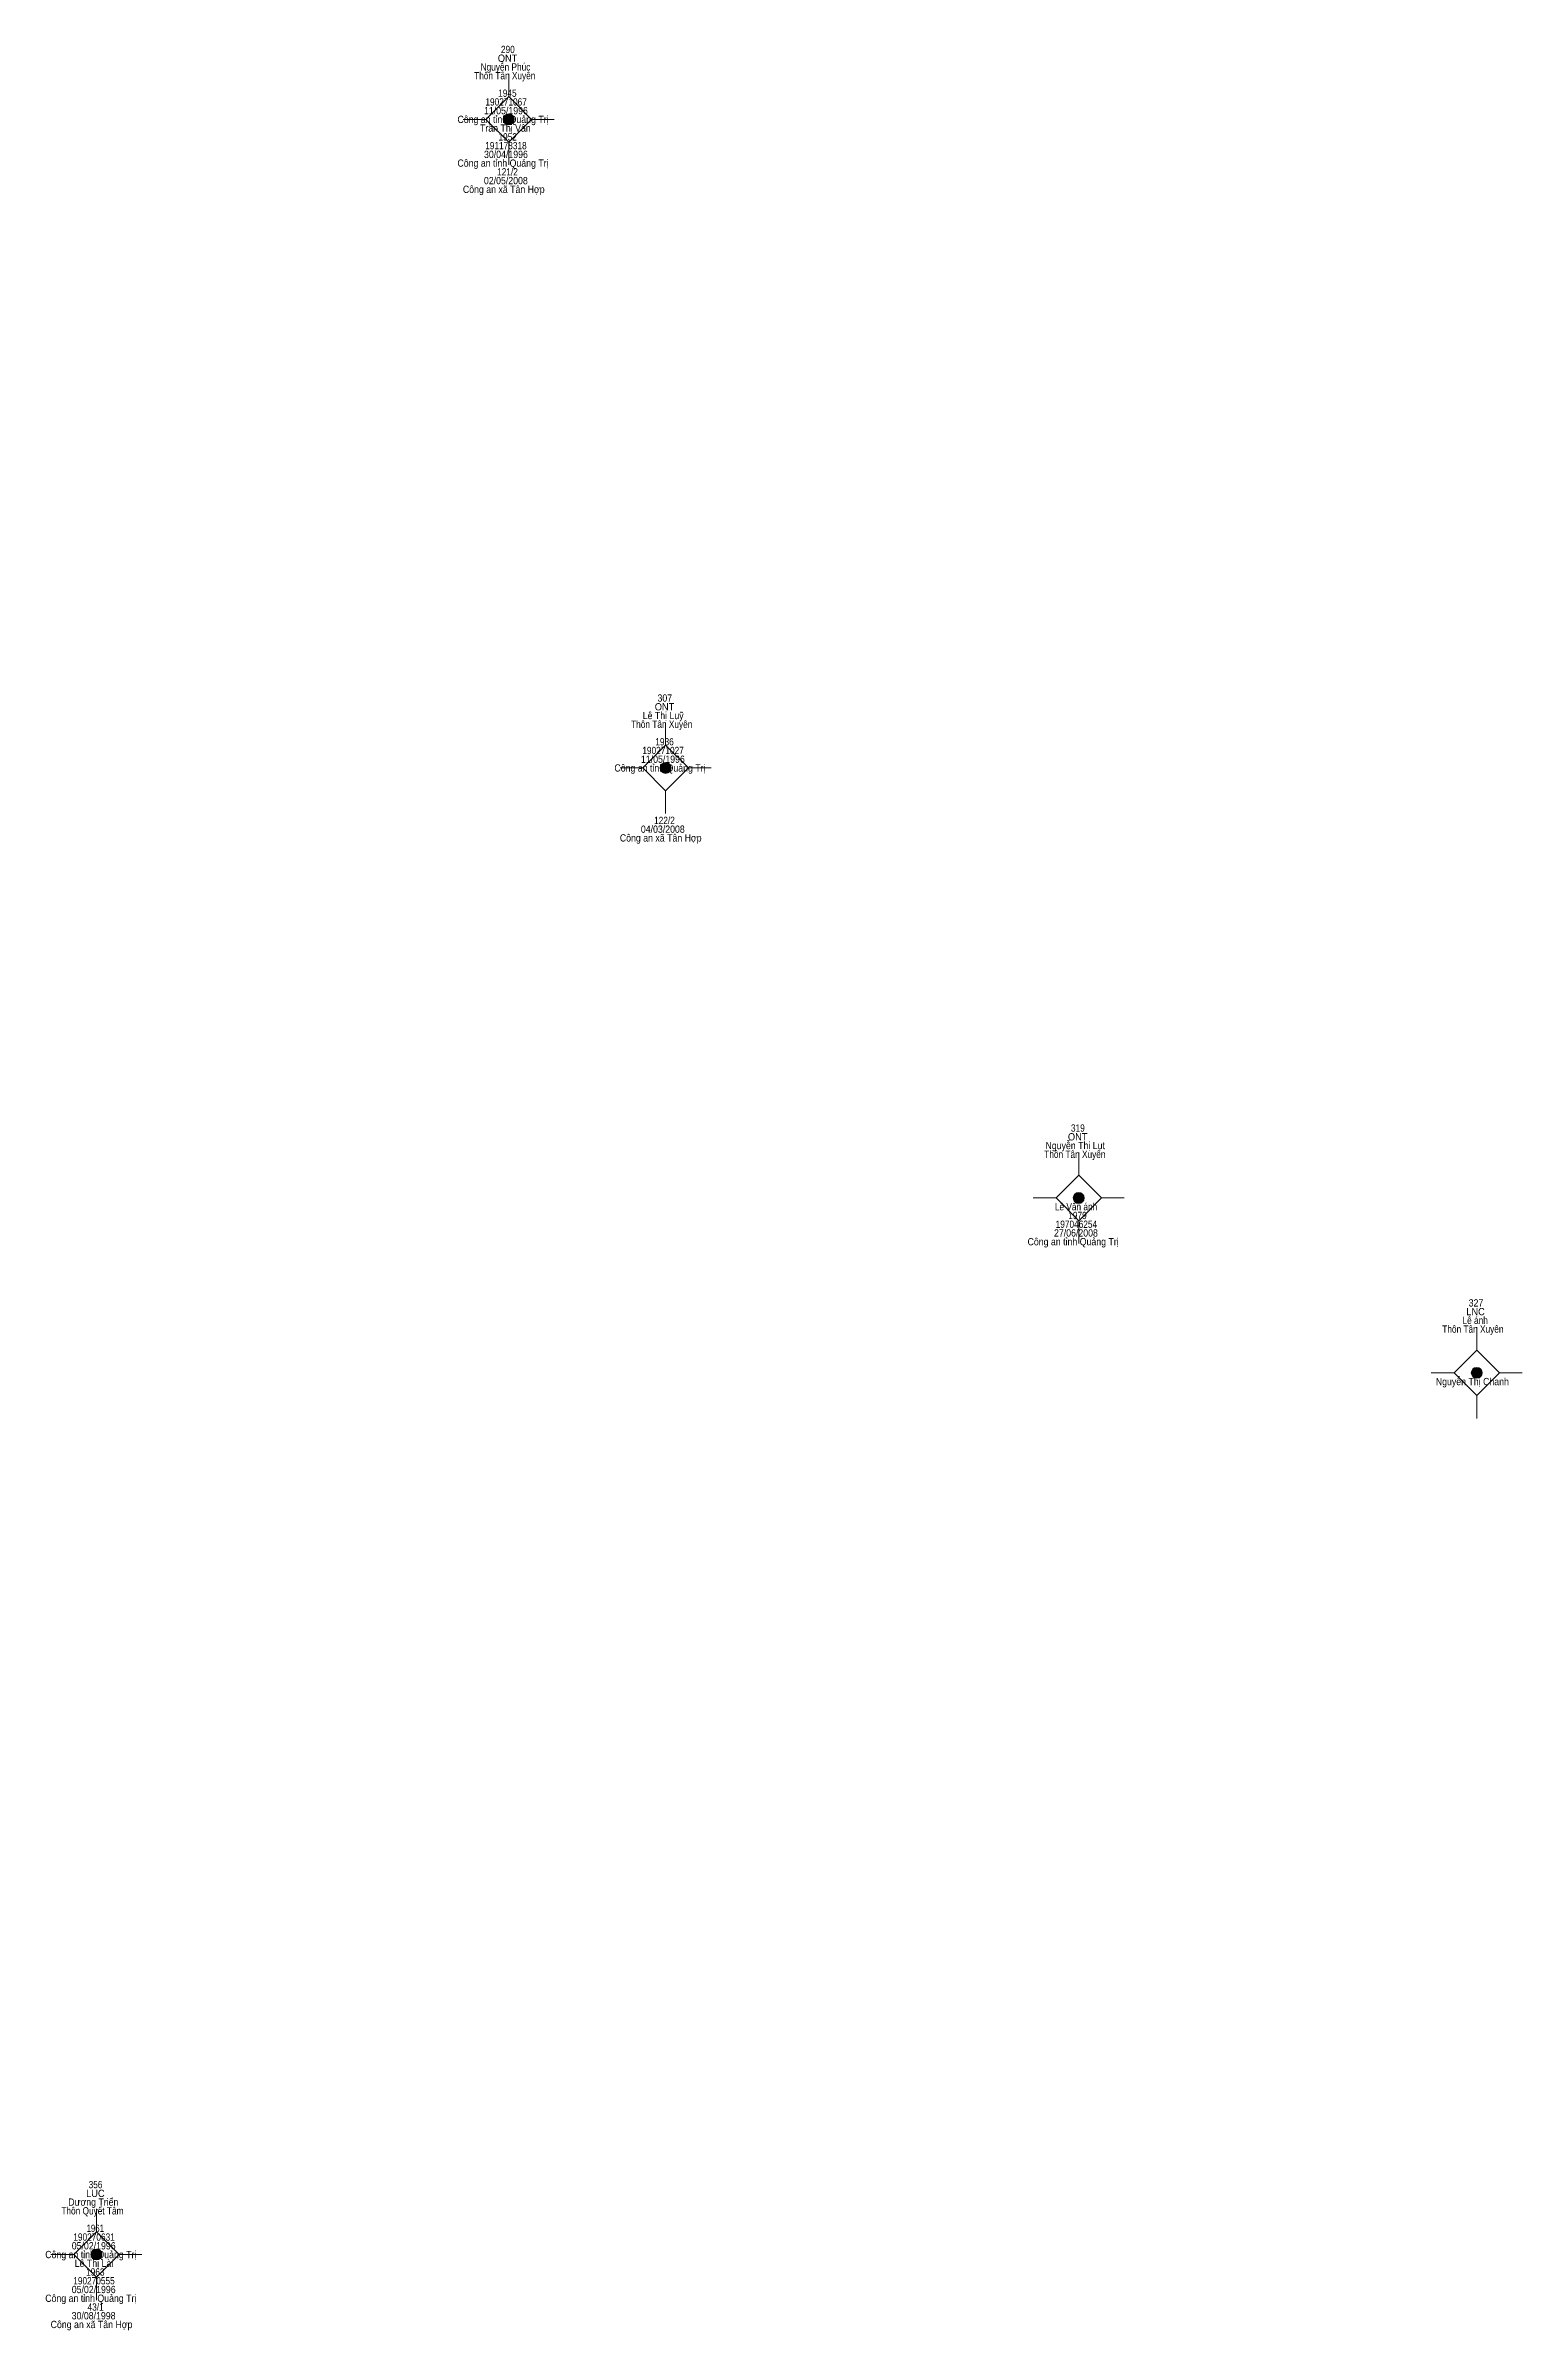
# Model space of a CAD drawing. Header units: metres. Extents: x 550999 to 552168, y 1840994 to 1841978.
# Drawn here: x 551246.3 to 551327.4, y 1840995.9 to 1841121.3 of the extents above; entities that cross this region are included whole.
import ezdxf
from ezdxf.enums import TextEntityAlignment as Align

# ---------------------------------------------------------------- set-up
doc = ezdxf.new("R2010")
doc.units = ezdxf.units.M
doc.header["$LTSCALE"] = 0.16
doc.layers.add('11', color=7, linetype='Continuous', lineweight=13)
doc.layers.add('15', color=7, linetype='Continuous')

msp = doc.modelspace()

# ---------------------------------------------------------------- hatches: boundary and pattern name
at = {"layer": '11'}
for points in [[(551272.0095, 1841117.29, 1), (551271.4095, 1841117.29, 1)], [(551280.6295, 1841081.68, 1), (551280.0295, 1841081.68, 1)], [(551303.3195, 1841058.07, 1), (551302.7195, 1841058.07, 1)], [(551325.1795, 1841048.47, 1), (551324.5795, 1841048.47, 1)], [(551249.3695, 1841000.06, 1), (551248.7695, 1841000.06, 1)]]:
    msp.add_hatch(color=256, dxfattribs=at).paths.add_polyline_path(points)

# ---------------------------------------------------------------- linework, layer by layer
for p, q in [((551271.71, 1841119.79), (551271.71, 1841118.54)), ((551270.46, 1841117.29), (551269.21, 1841117.29)), ((551274.21, 1841117.29), (551272.96, 1841117.29)), ((551271.71, 1841116.04), (551271.71, 1841114.79)), ((551280.33, 1841084.18), (551280.33, 1841082.93)), ((551279.08, 1841081.68), (551277.83, 1841081.68)), ((551282.83, 1841081.68), (551281.58, 1841081.68)), ((551280.33, 1841080.43), (551280.33, 1841079.18)), ((551303.02, 1841060.57), (551303.02, 1841059.32)), ((551301.77, 1841058.07), (551300.52, 1841058.07)), ((551305.52, 1841058.07), (551304.27, 1841058.07)), ((551303.02, 1841056.82), (551303.02, 1841055.57)), ((551324.88, 1841050.97), (551324.88, 1841049.72)), ((551323.63, 1841048.47), (551322.38, 1841048.47)), ((551327.38, 1841048.47), (551326.13, 1841048.47)), ((551324.88, 1841047.22), (551324.88, 1841045.97)), ((551249.07, 1841002.56), (551249.07, 1841001.31)), ((551247.82, 1841000.06), (551246.57, 1841000.06)), ((551251.57, 1841000.06), (551250.32, 1841000.06)), ((551249.07, 1840998.81), (551249.07, 1840997.56))]:
    msp.add_line(p, q, dxfattribs=at)
for points in [[(551271.71, 1841118.54), (551270.46, 1841117.29), (551271.71, 1841116.04), (551272.96, 1841117.29)], [(551280.33, 1841082.93), (551279.08, 1841081.68), (551280.33, 1841080.43), (551281.58, 1841081.68)], [(551303.02, 1841059.32), (551301.77, 1841058.07), (551303.02, 1841056.82), (551304.27, 1841058.07)], [(551324.88, 1841049.72), (551323.63, 1841048.47), (551324.88, 1841047.22), (551326.13, 1841048.47)], [(551249.07, 1841001.31), (551247.82, 1841000.06), (551249.07, 1840998.81), (551250.32, 1841000.06)]]:
    msp.add_lwpolyline(points, close=True, dxfattribs=at)
for centre in [(551271.7095, 1841117.29), (551280.3295, 1841081.68), (551303.0195, 1841058.07), (551324.8795, 1841048.47), (551249.0695, 1841000.06)]:
    msp.add_circle(centre, 0.3, dxfattribs=at)

# ---------------------------------------------------------------- texts
at = {"layer": '15'}
for s, width, p in [('290', 0.85, (551271.665, 1841120.93)), ('Thôn Tân Xuyên', 0.85, (551271.495, 1841119.49)), ('Nguyễn Phúc', 0.85, (551271.535, 1841119.97)), ('ONT', 0.95, (551271.65, 1841120.45)), ('1945', 0.85, (551271.64, 1841118.53)), ('Công an tỉnh Quảng Trị', 0.9, (551271.4, 1841117.09)), ('11/05/1996', 0.9, (551271.56, 1841117.57)), ('190271067', 0.85, (551271.57, 1841118.05)), ('Trần Thị Vân', 0.9, (551271.53, 1841116.61)), ('191178318', 0.85, (551271.56, 1841115.65)), ('1952', 0.85, (551271.655, 1841116.13)), ('Công an tỉnh Quảng Trị', 0.9, (551271.4, 1841114.69)), ('30/04/1996', 0.9, (551271.56, 1841115.17)), ('Công an xã Tân Hợp', 0.9, (551271.44, 1841113.25)), ('02/05/2008', 0.9, (551271.555, 1841113.73)), ('121/2', 0.85, (551271.645, 1841114.21)), ('Lê Thị Luỹ', 0.9, (551280.195, 1841084.36)), ('ONT', 0.95, (551280.27, 1841084.84)), ('307', 0.9, (551280.285, 1841085.32)), ('Thôn Tân Xuyên', 0.85, (551280.115, 1841083.88)), ('11/05/1996', 0.9, (551280.18, 1841081.96)), ('190271027', 0.85, (551280.19, 1841082.44)), ('1936', 0.85, (551280.27, 1841082.92)), ('Công an tỉnh Quảng Trị', 0.9, (551280.02, 1841081.48)), ('04/03/2008', 0.9, (551280.175, 1841078.12)), ('122/2', 0.85, (551280.265, 1841078.6)), ('Công an xã Tân Hợp', 0.9, (551280.06, 1841077.64)), ('319', 0.85, (551302.97, 1841061.71)), ('Nguyễn Thị Lụt', 0.9, (551302.825, 1841060.75)), ('ONT', 0.95, (551302.96, 1841061.23)), ('Thôn Tân Xuyên', 0.85, (551302.805, 1841060.27)), ('Lê Văn ánh', 0.85, (551302.87, 1841057.39)), ('1979', 0.85, (551302.95, 1841056.91)), ('Công an tỉnh Quảng Trị', 0.9, (551302.71, 1841055.47)), ('27/06/2008', 0.9, (551302.865, 1841055.95)), ('197046254', 0.85, (551302.89, 1841056.43)), ('LNC', 0.95, (551324.81, 1841051.63)), ('327', 0.9, (551324.835, 1841052.11)), ('Thôn Tân Xuyên', 0.85, (551324.665, 1841050.67)), ('Lê ánh', 0.85, (551324.79, 1841051.15)), ('Nguyễn Thị Chanh', 0.9, (551324.635, 1841047.79)), ('Dương Triển', 0.9, (551248.9, 1841002.74)), ('LUC', 0.95, (551249.01, 1841003.22)), ('356', 0.85, (551249.02, 1841003.7)), ('Thôn Quyết Tâm', 0.85, (551248.85, 1841002.26)), ('05/02/1996', 0.9, (551248.92, 1841000.34)), ('190270631', 0.85, (551248.94, 1841000.82)), ('1961', 0.8, (551249.005, 1841001.3)), ('Công an tỉnh Quảng Trị', 0.9, (551248.76, 1840999.86)), ('Lê Thị Lài', 0.9, (551248.935, 1840999.38)), ('05/02/1996', 0.9, (551248.92, 1840997.94)), ('190270555', 0.85, (551248.935, 1840998.42)), ('1963', 0.85, (551249.01, 1840998.9)), ('Công an tỉnh Quảng Trị', 0.9, (551248.76, 1840997.46)), ('30/08/1998', 0.9, (551248.915, 1840996.5)), ('43/1', 0.85, (551249.025, 1840996.98)), ('Công an xã Tân Hợp', 0.9, (551248.8, 1840996.02))]:
    msp.add_text(s, height=0.4, dxfattribs=dict(at, width=width)).set_placement(p, align=Align.CENTER)

doc.saveas('drawing.dxf')
